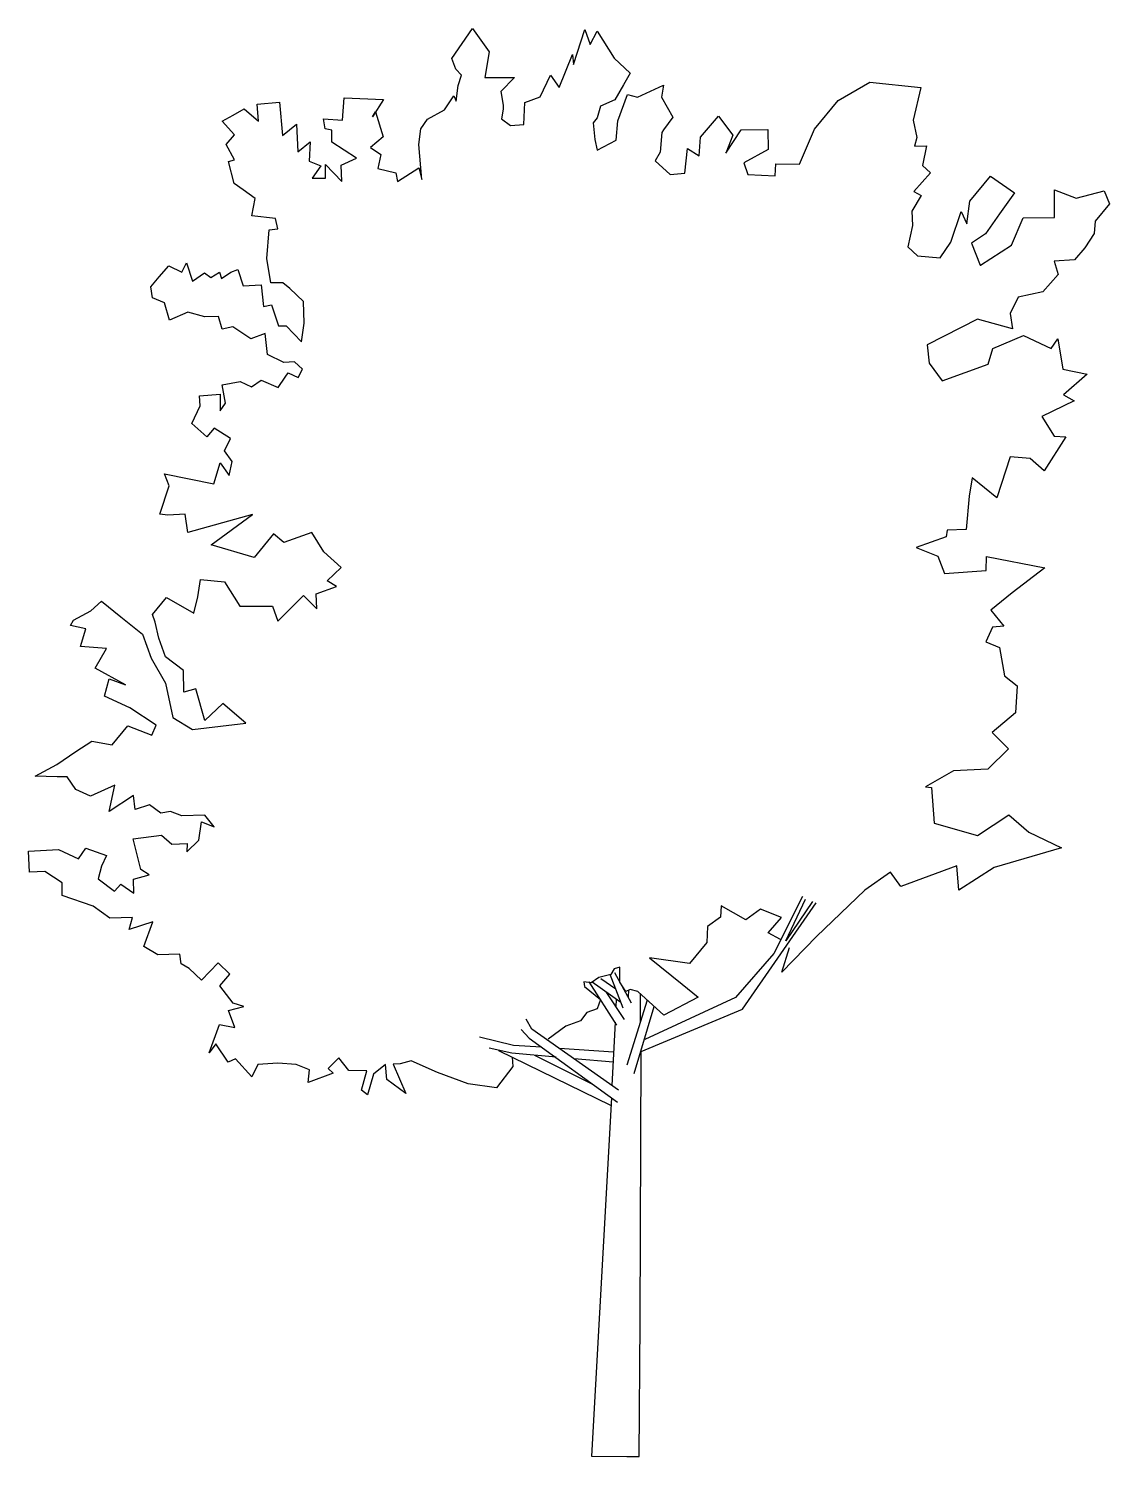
# Model space of a CAD drawing. Header units: millimetres. Extents: x -4255 to 3510, y -8 to 10250.
import ezdxf

# ---------------------------------------------------------------- set-up
doc = ezdxf.new("R2010")
doc.units = ezdxf.units.MM
doc.layers.add('PLN010018 1', color=253, linetype='Continuous')
doc.layers.add('PLN010018 2', color=241, linetype='Continuous')

msp = doc.modelspace()

# ---------------------------------------------------------------- linework, layer by layer
msp.add_lwpolyline([(-34, 3222), (-31, 3276)])
at = {"layer": 'PLN010018 1'}
for points in [[(1304, 4014), (1100, 3604), (823, 3289), (172, 2987)], [(-210, -7), (43, -8), (131, -8), (138, 958), (147, 2900), (875, 3204), (1404, 3970)], [(1377, 3978), (1186, 3696), (1326, 3994)], [(-29, 3091), (-227, 3401)], [(1, 3254), (-205, 3400)], [(-36, 3349), (-144, 3422)], [(17, 3212), (-77, 3454)], [(76, 3247), (-44, 3465)], [(26, 3131), (-106, 3330)], [(56, 3292), (58, 3343)], [(141, 3113), (142, 3313)], [(190, 3269), (42, 2803)], [(96, 2742), (240, 3224)], [(-17, 2623), (-639, 3062), (-681, 3132)], [(-41, 3111), (-64, 2656)], [(-569, 2931), (-771, 2945), (-1016, 3004)], [(-717, 3060), (-659, 2996), (-24, 2537)], [(-465, 2860), (-782, 2889), (-945, 2924)], [(-71, 2514), (-876, 2905)], [(-621, 2874), (-198, 2663)], [(-53, 2895), (-441, 2922)], [(-56, 2823), (-336, 2848)], [(-68, 2569), (-210, -7)]]:
    msp.add_lwpolyline(points, dxfattribs=at)
at = {"layer": 'PLN010018 2'}
for points in [[(-781, 2859), (-775, 2792), (-894, 2640), (-1097, 2668), (-1316, 2750), (-1507, 2834), (-1585, 2813), (-1635, 2810), (-1545, 2599), (-1680, 2700), (-1690, 2808), (-1776, 2738), (-1821, 2589), (-1864, 2622), (-1824, 2762), (-1955, 2765), (-2027, 2856), (-2102, 2778), (-2067, 2745), (-2246, 2679), (-2237, 2768), (-2332, 2808), (-2465, 2817), (-2608, 2808), (-2650, 2720), (-2768, 2848), (-2820, 2825), (-2909, 2957), (-2958, 2892), (-2883, 3094), (-2773, 3074), (-2819, 3195), (-2709, 3225), (-2784, 3248), (-2881, 3373), (-2808, 3457), (-2893, 3538), (-3013, 3413), (-3101, 3497), (-3159, 3530), (-3168, 3600), (-3325, 3595), (-3427, 3655), (-3361, 3832), (-3533, 3777), (-3509, 3863), (-3670, 3859), (-3790, 3946), (-4013, 4021), (-4013, 4112), (-4139, 4195), (-4247, 4188), (-4255, 4340), (-4039, 4351), (-3895, 4286), (-3844, 4361), (-3695, 4308), (-3731, 4232), (-3754, 4141), (-3638, 4052), (-3592, 4102), (-3499, 4039), (-3502, 4138), (-3388, 4171), (-3449, 4208), (-3504, 4428), (-3299, 4456), (-3226, 4390), (-3115, 4394), (-3117, 4335), (-3032, 4420), (-3012, 4550), (-2921, 4515), (-2989, 4599), (-3153, 4594), (-3236, 4625), (-3304, 4612), (-3387, 4672), (-3488, 4639), (-3501, 4739), (-3676, 4625), (-3636, 4813), (-3810, 4735), (-3916, 4783), (-3978, 4873), (-4049, 4873), (-4208, 4879), (-4051, 4963), (-3914, 5055), (-3800, 5131), (-3655, 5103), (-3541, 5241), (-3368, 5173), (-3337, 5244), (-3528, 5369), (-3710, 5454), (-3675, 5577), (-3558, 5534), (-3776, 5655), (-3694, 5795), (-3882, 5811), (-3843, 5937), (-3954, 5961), (-3931, 6000), (-3808, 6067), (-3730, 6136), (-3591, 6024), (-3437, 5900), (-3373, 5727), (-3271, 5546), (-3218, 5300), (-3076, 5213), (-2877, 5239), (-2694, 5260), (-2858, 5402), (-2989, 5279), (-3052, 5507), (-3140, 5483), (-3141, 5638), (-3272, 5736), (-3318, 5869), (-3345, 5986), (-3364, 6041), (-3263, 6162), (-3067, 6050), (-3039, 6166), (-3019, 6291), (-2846, 6276), (-2737, 6100), (-2502, 6100), (-2463, 5992), (-2280, 6177), (-2185, 6082), (-2188, 6188), (-2043, 6241), (-2110, 6283), (-2009, 6377), (-2133, 6490), (-2220, 6630), (-2421, 6558), (-2496, 6619), (-2635, 6450), (-2943, 6540), (-2646, 6758), (-2819, 6710), (-3111, 6629), (-3129, 6760), (-3255, 6753), (-3311, 6762), (-3244, 6964), (-3278, 7051), (-2923, 6979), (-2878, 7129), (-2813, 7039), (-2792, 7139), (-2846, 7217), (-2805, 7305), (-2921, 7378), (-2974, 7317), (-3083, 7412), (-3021, 7539), (-3026, 7612), (-2878, 7622), (-2878, 7503), (-2840, 7559), (-2863, 7690), (-2734, 7713), (-2653, 7675), (-2584, 7723), (-2461, 7672), (-2412, 7745), (-2390, 7777), (-2319, 7743), (-2286, 7802), (-2344, 7856), (-2421, 7851), (-2538, 7908), (-2554, 8059), (-2657, 8020), (-2788, 8108), (-2865, 8089), (-2891, 8180), (-2988, 8178), (-3111, 8213), (-3242, 8155), (-3277, 8279), (-3364, 8316), (-3376, 8394), (-3316, 8465), (-3247, 8546), (-3153, 8499), (-3119, 8566), (-3078, 8435), (-2992, 8495), (-2945, 8461), (-2882, 8500), (-2869, 8454), (-2801, 8500), (-2751, 8519), (-2713, 8401), (-2583, 8408), (-2567, 8254), (-2510, 8266), (-2459, 8114), (-2405, 8114), (-2294, 7999), (-2275, 8132), (-2280, 8288), (-2378, 8381), (-2428, 8423), (-2515, 8423), (-2544, 8598), (-2526, 8803), (-2465, 8811), (-2481, 8886), (-2651, 8904), (-2628, 9028), (-2714, 9091), (-2778, 9136), (-2818, 9294), (-2775, 9307), (-2836, 9416), (-2776, 9487), (-2863, 9584), (-2785, 9628), (-2707, 9672), (-2604, 9584), (-2613, 9706), (-2453, 9721), (-2430, 9482), (-2331, 9562), (-2321, 9363), (-2232, 9435), (-2240, 9297), (-2154, 9264), (-2217, 9174), (-2121, 9176), (-2121, 9272), (-2005, 9151), (-2008, 9268), (-1899, 9319), (-2077, 9434), (-2075, 9519), (-2123, 9530), (-2136, 9602), (-1999, 9591), (-1987, 9753), (-1704, 9739), (-1785, 9616), (-1762, 9651), (-1707, 9472), (-1799, 9394), (-1724, 9345), (-1745, 9244), (-1617, 9213), (-1605, 9150), (-1450, 9249), (-1429, 9166), (-1451, 9417), (-1436, 9530), (-1389, 9599), (-1266, 9665), (-1200, 9767), (-1182, 9728), (-1168, 9841), (-1145, 9915), (-1185, 9959), (-1215, 10034), (-1066, 10250), (-946, 10082), (-978, 9897), (-763, 9897), (-862, 9797), (-845, 9699), (-845, 9671), (-857, 9601), (-792, 9554), (-697, 9561), (-689, 9718), (-579, 9758), (-506, 9914), (-444, 9826), (-347, 10063), (-340, 9992), (-258, 10243), (-221, 10136), (-170, 10231), (-47, 10036), (68, 9929), (20, 9846), (-43, 9737), (-147, 9691), (-169, 9609), (-198, 9572), (-187, 9453), (-171, 9375), (-34, 9447), (-22, 9587), (47, 9776), (119, 9756), (306, 9843), (292, 9756), (374, 9612), (306, 9523), (294, 9502), (282, 9362), (246, 9299), (354, 9201), (459, 9211), (480, 9388), (563, 9336), (572, 9470), (701, 9620), (804, 9484), (754, 9354), (865, 9522), (1056, 9524), (1058, 9380), (884, 9285), (913, 9200), (1109, 9192), (1113, 9278), (1283, 9276), (1391, 9527), (1561, 9733), (1789, 9865), (2156, 9825), (2101, 9591), (2126, 9467), (2109, 9405), (2195, 9407), (2167, 9266), (2224, 9213), (2105, 9078), (2157, 9051), (2091, 8937), (2095, 8834), (2061, 8681), (2130, 8618), (2295, 8603), (2371, 8714), (2371, 8714), (2445, 8936), (2485, 8847), (2508, 9010), (2656, 9190), (2827, 9070), (2720, 8918), (2620, 8776), (2518, 8708), (2582, 8551), (2583, 8550), (2806, 8693), (2890, 8889), (3114, 8892), (3114, 9090), (3270, 9031), (3473, 9083), (3510, 8991), (3407, 8867), (3400, 8777), (3333, 8674), (3258, 8589), (3112, 8579), (3142, 8483), (3032, 8359), (2855, 8320), (2797, 8203), (2813, 8092), (2561, 8161), (2201, 7977), (2215, 7845), (2308, 7720), (2638, 7838), (2672, 7951), (2893, 8044), (2893, 8044), (3092, 7952), (3139, 8020), (3175, 7802), (3351, 7766), (3181, 7618), (3256, 7576), (3025, 7462), (3113, 7322), (3196, 7317), (3042, 7072), (2941, 7162), (2797, 7174), (2701, 6879), (2524, 7021), (2502, 6891), (2481, 6651), (2345, 6645), (2338, 6597), (2122, 6522), (2277, 6459), (2324, 6335), (2624, 6357), (2627, 6457), (3045, 6376), (2811, 6197), (2658, 6072), (2752, 5957), (2669, 5950), (2622, 5844), (2721, 5802), (2756, 5600), (2848, 5528), (2834, 5333), (2668, 5193), (2784, 5076), (2636, 4929), (2389, 4917), (2189, 4801), (2232, 4797), (2250, 4542), (2562, 4452), (2787, 4602), (2931, 4476), (3165, 4363), (2681, 4223), (2429, 4059), (2414, 4234), (2012, 4087), (1938, 4189), (1753, 4060), (1405, 3727), (1156, 3471), (1212, 3649)], [(1147, 3705), (1059, 3754), (1155, 3863), (1004, 3924), (898, 3846), (721, 3948), (716, 3865), (623, 3799), (618, 3683), (494, 3534), (207, 3574), (440, 3385), (555, 3292), (308, 3162), (122, 3331), (68, 3347), (37, 3333), (-7, 3398), (-7, 3506), (-48, 3495), (-73, 3455), (-157, 3432), (-214, 3394), (-267, 3401), (-260, 3368), (-146, 3274), (-170, 3208), (-245, 3182), (-290, 3122), (-396, 3082), (-521, 2990)]]:
    msp.add_lwpolyline(points, dxfattribs=at)

doc.saveas('drawing.dxf')
